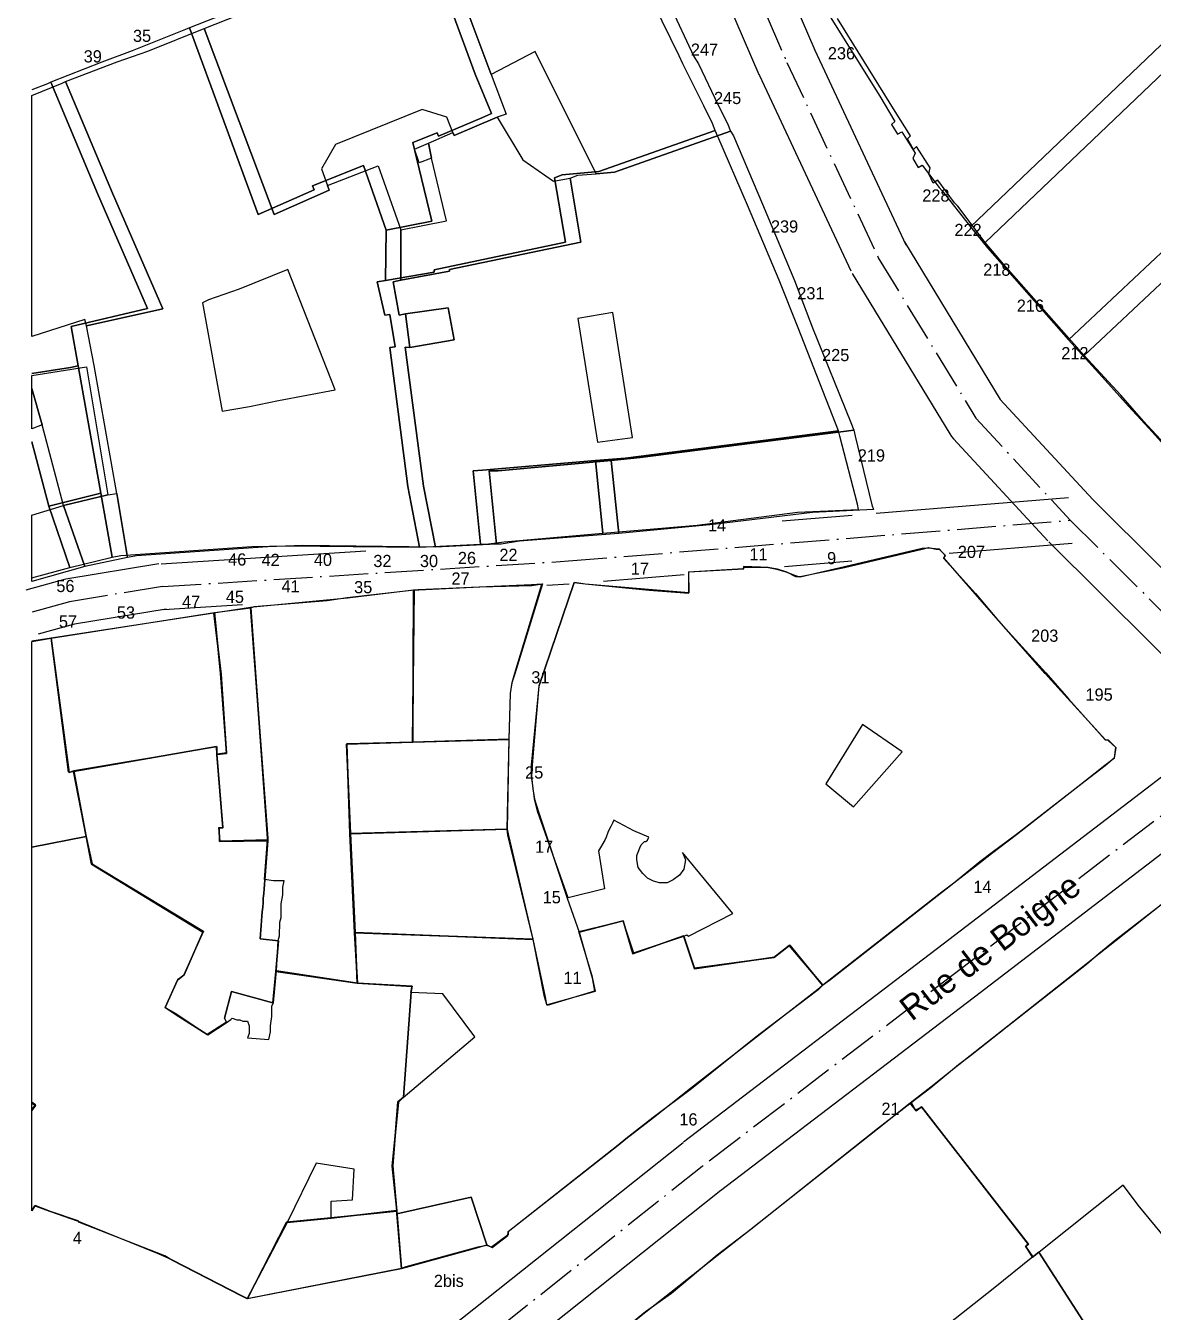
# Model space of a CAD drawing. Header units: metres. Extents: x 1927837 to 1928448, y 4266568 to 4267119.
# Drawn here: x 1927838.2 to 1927912.1, y 4266882.5 to 4266967 of the extents above; entities that cross this region are included whole.
import ezdxf
from ezdxf.enums import TextEntityAlignment as Align

# ---------------------------------------------------------------- set-up
doc = ezdxf.new("R2010")
doc.units = ezdxf.units.M
doc.linetypes.add('DASHDOT', pattern=[3.556, 2.54, -0.508, 0, -0.508])
for name, color, linetype in [('BAT_BATI', 8, 'CONTINUOUS'), ('CAD_LIMITE', 94, 'CONTINUOUS'), ('TXT_ADRESSE', 8, 'CONTINUOUS'), ('TXT_VOIE', 7, 'CONTINUOUS'), ('VOI_AXE', 1, 'DASHDOT'), ('VOI_BORDURE', 7, 'CONTINUOUS')]:
    doc.layers.add(name, color=color, linetype=linetype)

msp = doc.modelspace()

# ---------------------------------------------------------------- linework, layer by layer
at = {"layer": 'BAT_BATI'}
for points in [[(1927926.53, 4266974.528), (1927928.73, 4266972.224), (1927933.737, 4266977.123), (1927930.139, 4266981.229), (1927939.954, 4266989.427), (1927942.053, 4266987.223), (1927939.249, 4266984.424), (1927942.347, 4266980.417), (1927937.94, 4266975.719), (1927936.638, 4266974.419), (1927935.235, 4266973.019), (1927935.535, 4266972.718), (1927923.214, 4266960.22), (1927921.51, 4266958.42), (1927907.587, 4266945.324), (1927902.289, 4266951.333), (1927901.09, 4266952.735), (1927919.921, 4266970.732), (1927924.93, 4266976.231)], [(1927865.781, 4266973.084), (1927865.881, 4266972.784), (1927866.382, 4266972.883), (1927870.186, 4266974.482), (1927873.189, 4266975.68), (1927873.49, 4266975.779), (1927877.592, 4266974.174), (1927880.089, 4266969.068), (1927880.388, 4266968.367), (1927881.986, 4266964.962), (1927882.286, 4266964.462), (1927883.585, 4266961.758), (1927884.184, 4266960.558), (1927884.383, 4266960.057), (1927876.775, 4266957.361), (1927875.574, 4266957.262), (1927871.578, 4266965.272), (1927868.675, 4266963.774), (1927865.28, 4266972.885)], [(1927865.28, 4266972.885), (1927868.675, 4266963.774), (1927869.673, 4266961.171), (1927869.073, 4266960.972), (1927866.269, 4266959.774), (1927866.169, 4266959.974), (1927865.77, 4266960.975), (1927864.169, 4266961.476), (1927858.463, 4266959.18), (1927857.56, 4266957.579), (1927857.959, 4266956.478), (1927858.059, 4266956.178), (1927854.455, 4266954.58), (1927849.863, 4266966.794)], [(1927858.059, 4266956.178), (1927857.959, 4266956.478), (1927861.263, 4266957.776), (1927862.76, 4266953.572), (1927862.758, 4266950.269), (1927862.257, 4266950.17), (1927862.655, 4266947.968), (1927863.056, 4266948.068), (1927863.354, 4266945.865), (1927863.053, 4266945.866), (1927864.246, 4266936.757), (1927865.043, 4266932.753), (1927856.336, 4266932.862), (1927854.034, 4266932.764), (1927845.427, 4266932.172), (1927844.826, 4266932.072), (1927844.13, 4266936.276), (1927842.637, 4266944.684), (1927842.139, 4266947.286), (1927847.143, 4266948.383), (1927843.848, 4266955.992), (1927840.752, 4266963.3), (1927844.157, 4266964.597), (1927846.159, 4266965.297), (1927849.863, 4266966.794), (1927854.455, 4266954.58)], [(1927840.552, 4266963.2), (1927840.752, 4266963.3), (1927843.848, 4266955.992), (1927847.143, 4266948.383), (1927842.139, 4266947.286), (1927842.039, 4266947.687), (1927838.562, 4266946.584), (1927838.562, 4266962.396)], [(1927866.169, 4266959.974), (1927866.269, 4266959.774), (1927869.073, 4266960.972), (1927870.771, 4266958.168), (1927872.771, 4266956.765), (1927873.872, 4266956.964), (1927874.569, 4266952.76), (1927865.96, 4266950.967), (1927865.961, 4266950.867), (1927862.758, 4266950.269), (1927862.76, 4266953.572), (1927865.764, 4266954.17), (1927864.766, 4266958.274), (1927864.567, 4266959.274)], [(1927863.354, 4266945.865), (1927866.257, 4266946.363), (1927865.858, 4266948.465), (1927863.056, 4266948.068), (1927862.655, 4266947.968), (1927862.257, 4266950.17), (1927862.758, 4266950.269), (1927865.961, 4266950.867), (1927865.96, 4266950.967), (1927874.569, 4266952.76), (1927873.872, 4266956.964), (1927874.373, 4266957.163), (1927875.574, 4266957.262), (1927876.775, 4266957.361), (1927884.383, 4266960.057), (1927884.583, 4266959.756), (1927886.481, 4266955.251), (1927888.577, 4266950.246), (1927889.776, 4266947.141), (1927892.272, 4266940.935), (1927892.471, 4266940.434), (1927878.458, 4266938.645), (1927876.557, 4266938.448), (1927869.15, 4266937.753), (1927868.55, 4266937.754), (1927869.046, 4266932.95), (1927865.043, 4266932.753), (1927864.246, 4266936.757), (1927863.053, 4266945.866)], [(1927864.567, 4266959.274), (1927864.766, 4266958.274), (1927863.966, 4266957.974), (1927863.666, 4266958.875)], [(1927852.148, 4266949.679), (1927850.146, 4266948.98), (1927849.746, 4266948.78), (1927851.04, 4266941.674), (1927852.842, 4266941.972), (1927854.743, 4266942.371), (1927858.447, 4266943.068), (1927855.353, 4266950.977)], [(1927865.858, 4266948.465), (1927866.257, 4266946.363), (1927863.354, 4266945.865), (1927863.056, 4266948.068)], [(1927875.658, 4266939.648), (1927877.959, 4266939.947), (1927876.667, 4266948.155), (1927874.364, 4266947.757)], [(1927842.136, 4266944.585), (1927843.529, 4266936.176), (1927840.626, 4266935.479), (1927839.23, 4266940.784), (1927838.562, 4266943.167), (1927838.562, 4266944.023)], [(1927839.23, 4266940.784), (1927838.562, 4266940.527), (1927838.562, 4266943.167)], [(1927878.458, 4266938.645), (1927892.471, 4266940.434), (1927892.571, 4266940.034), (1927893.667, 4266935.529), (1927893.767, 4266935.229), (1927889.764, 4266935.032), (1927883.258, 4266934.237), (1927877.053, 4266933.643), (1927876.557, 4266938.448)], [(1927869.15, 4266937.753), (1927876.557, 4266938.448), (1927877.053, 4266933.643), (1927870.547, 4266933.149), (1927869.346, 4266932.95), (1927869.046, 4266932.95), (1927868.55, 4266937.754)], [(1927843.529, 4266936.176), (1927844.13, 4266936.276), (1927844.826, 4266932.072), (1927842.024, 4266931.474), (1927840.626, 4266935.479)], [(1927840.626, 4266935.479), (1927842.024, 4266931.474), (1927838.562, 4266930.496), (1927838.562, 4266934.846)], [(1927881.436, 4266912.222), (1927881.335, 4266911.622), (1927881.035, 4266911.222), (1927880.634, 4266910.922), (1927880.234, 4266910.722), (1927879.734, 4266910.723), (1927879.333, 4266910.823), (1927878.933, 4266911.024), (1927878.633, 4266911.325), (1927878.333, 4266911.725), (1927878.234, 4266912.226), (1927878.234, 4266912.526), (1927878.334, 4266912.725), (1927878.434, 4266913.026), (1927878.535, 4266913.226), (1927878.735, 4266913.426), (1927878.835, 4266913.426), (1927878.935, 4266913.525), (1927879.036, 4266913.726), (1927878.035, 4266914.127), (1927876.735, 4266914.828), (1927876.635, 4266914.629), (1927876.534, 4266914.429), (1927876.434, 4266914.228), (1927876.334, 4266914.029), (1927876.234, 4266913.728), (1927876.133, 4266913.529), (1927875.732, 4266912.828), (1927876.13, 4266910.326), (1927873.728, 4266909.728), (1927871.731, 4266915.434), (1927871.532, 4266916.234), (1927871.433, 4266916.935), (1927871.333, 4266917.736), (1927871.334, 4266918.437), (1927871.839, 4266923.64), (1927874.148, 4266930.444), (1927874.848, 4266930.342), (1927879.051, 4266929.939), (1927881.653, 4266929.735), (1927881.654, 4266931.137), (1927885.257, 4266931.333), (1927885.257, 4266931.434), (1927886.358, 4266931.432), (1927886.858, 4266931.432), (1927887.458, 4266931.332), (1927888.059, 4266931.131), (1927888.659, 4266930.83), (1927888.959, 4266930.83), (1927891.862, 4266931.427), (1927896.967, 4266932.623), (1927897.368, 4266932.723), (1927897.868, 4266932.622), (1927898.068, 4266932.623), (1927898.468, 4266932.221), (1927898.368, 4266932.022), (1927900.467, 4266929.718), (1927901.967, 4266927.916), (1927905.066, 4266924.51), (1927906.566, 4266922.807), (1927908.965, 4266920.103), (1927909.165, 4266920.102), (1927909.665, 4266919.601), (1927909.564, 4266918.901), (1927908.963, 4266918.401), (1927907.661, 4266917.401), (1927903.154, 4266913.904), (1927901.552, 4266912.704), (1927900.751, 4266912.104), (1927899.048, 4266910.705), (1927898.247, 4266910.104), (1927890.836, 4266904.307), (1927890.435, 4266904.008), (1927888.236, 4266906.612), (1927887.235, 4266905.812), (1927882.03, 4266905.116), (1927881.331, 4266907.218), (1927881.531, 4266907.319), (1927881.632, 4266907.218), (1927884.535, 4266908.717), (1927881.236, 4266912.723)], [(1927863.939, 4266929.952), (1927867.943, 4266930.149), (1927871.345, 4266930.246), (1927872.046, 4266930.346), (1927870.239, 4266924.442), (1927870.038, 4266923.842), (1927869.937, 4266923.142), (1927869.834, 4266920.139), (1927863.53, 4266919.945), (1927863.639, 4266929.952)], [(1927853.13, 4266928.862), (1927857.934, 4266929.257), (1927859.235, 4266929.457), (1927863.639, 4266929.952), (1927863.53, 4266919.945), (1927859.226, 4266919.849), (1927859.421, 4266913.944), (1927859.715, 4266907.439), (1927859.912, 4266904.136), (1927854.608, 4266904.941), (1927854.71, 4266906.944), (1927854.811, 4266907.243), (1927854.811, 4266907.543), (1927854.812, 4266907.844), (1927854.812, 4266908.144), (1927854.912, 4266908.444), (1927854.912, 4266908.745), (1927854.913, 4266909.045), (1927854.913, 4266909.345), (1927855.013, 4266909.945), (1927855.014, 4266910.145), (1927855.014, 4266910.445), (1927855.114, 4266910.846), (1927854.413, 4266910.846), (1927853.813, 4266910.947), (1927854.016, 4266913.549), (1927854.016, 4266913.649), (1927852.93, 4266928.762)], [(1927850.527, 4266928.464), (1927850.924, 4266924.461), (1927851.319, 4266919.256), (1927850.719, 4266919.156), (1927850.719, 4266919.657), (1927841.31, 4266918.064), (1927841.01, 4266917.965), (1927839.818, 4266926.773)], [(1927852.93, 4266928.762), (1927854.016, 4266913.649), (1927854.016, 4266913.549), (1927850.914, 4266913.452), (1927850.814, 4266914.353), (1927851.115, 4266914.353), (1927850.719, 4266919.156), (1927851.319, 4266919.256), (1927850.924, 4266924.461), (1927850.527, 4266928.464)], [(1927839.818, 4266926.773), (1927841.01, 4266917.965), (1927841.31, 4266918.064), (1927842.107, 4266913.76), (1927838.562, 4266913.066), (1927838.562, 4266926.565)], [(1927892.447, 4266915.715), (1927895.654, 4266919.315), (1927893.053, 4266921.118), (1927890.648, 4266917.217)], [(1927863.53, 4266919.945), (1927869.834, 4266920.139), (1927869.729, 4266914.234), (1927859.421, 4266913.944), (1927859.226, 4266919.849)], [(1927869.729, 4266914.234), (1927869.829, 4266913.834), (1927871.423, 4266907.028), (1927859.715, 4266907.439), (1927859.421, 4266913.944)], [(1927838.788, 4266896.15), (1927838.562, 4266896.319), (1927838.562, 4266913.066), (1927842.107, 4266913.76), (1927842.505, 4266911.959), (1927849.807, 4266907.549), (1927848.503, 4266904.647), (1927848.102, 4266904.348), (1927847.3, 4266902.547), (1927848.001, 4266902.145), (1927850.101, 4266900.743), (1927851.302, 4266901.543), (1927851.603, 4266901.743), (1927851.703, 4266901.842), (1927852.004, 4266901.741), (1927852.204, 4266901.742), (1927852.403, 4266901.641), (1927852.603, 4266901.641), (1927852.704, 4266901.641), (1927852.803, 4266901.341), (1927852.803, 4266901.041), (1927852.803, 4266900.841), (1927852.702, 4266900.54), (1927854.104, 4266900.439), (1927854.204, 4266900.939), (1927854.205, 4266901.139), (1927854.205, 4266901.339), (1927854.306, 4266901.94), (1927854.306, 4266902.641), (1927854.406, 4266902.84), (1927854.608, 4266904.941), (1927859.912, 4266904.136), (1927863.514, 4266903.932), (1927863.414, 4266903.533), (1927862.907, 4266896.627), (1927862.606, 4266896.327), (1927862.202, 4266892.125), (1927862.5, 4266889.223), (1927858.196, 4266888.726), (1927858.197, 4266889.827), (1927859.598, 4266889.925), (1927859.7, 4266891.926), (1927857.199, 4266892.33), (1927855.293, 4266888.428), (1927852.687, 4266883.427), (1927852.286, 4266883.628), (1927847.785, 4266885.933), (1927847.285, 4266886.234), (1927846.785, 4266886.435), (1927841.683, 4266888.441), (1927841.583, 4266888.541), (1927839.782, 4266889.143), (1927838.782, 4266889.544), (1927838.562, 4266889.206), (1927838.562, 4266895.829)], [(1927871.423, 4266907.028), (1927872.221, 4266903.224), (1927872.32, 4266902.724), (1927875.523, 4266903.621), (1927875.324, 4266904.522), (1927874.426, 4266907.525), (1927877.329, 4266908.223), (1927878.028, 4266906.12), (1927881.331, 4266907.218), (1927882.03, 4266905.116), (1927887.235, 4266905.812), (1927888.236, 4266906.612), (1927890.435, 4266904.008), (1927890.135, 4266903.708), (1927886.329, 4266900.809), (1927885.929, 4266900.509), (1927881.822, 4266897.21), (1927879.318, 4266895.312), (1927877.516, 4266893.912), (1927877.015, 4266893.511), (1927869.804, 4266887.814), (1927869.804, 4266887.614), (1927868.702, 4266886.815), (1927868.402, 4266886.915), (1927867.802, 4266886.816), (1927863.097, 4266885.519), (1927862.796, 4266885.419), (1927862.5, 4266889.223), (1927862.202, 4266892.125), (1927862.606, 4266896.327), (1927862.907, 4266896.627), (1927867.615, 4266900.626), (1927865.515, 4266903.431), (1927863.414, 4266903.533), (1927863.514, 4266903.932), (1927859.912, 4266904.136), (1927859.715, 4266907.439)], [(1927838.788, 4266896.15), (1927838.562, 4266895.829), (1927838.562, 4266896.319)], [(1927858.196, 4266888.726), (1927862.5, 4266889.223), (1927862.796, 4266885.419), (1927852.687, 4266883.427), (1927855.293, 4266888.428)]]:
    msp.add_lwpolyline(points, close=True, dxfattribs=at)
for points in [[(1927919.921, 4266970.732), (1927901.09, 4266952.735), (1927899.29, 4266955.139), (1927899.091, 4266955.339), (1927897.991, 4266956.842), (1927897.691, 4266956.642), (1927897.391, 4266957.243), (1927897.491, 4266957.642), (1927896.592, 4266959.044), (1927896.392, 4266958.845), (1927895.992, 4266959.545), (1927896.192, 4266959.745), (1927895.193, 4266961.347), (1927891.396, 4266967.456)], [(1927912.886, 4266939.514), (1927911.487, 4266941.016), (1927909.987, 4266942.719), (1927907.587, 4266945.324), (1927921.51, 4266958.42)], [(1927917.735, 4266881.564), (1927911.138, 4266889.577), (1927910.238, 4266890.779), (1927910.139, 4266890.879), (1927904.63, 4266886.481), (1927904.229, 4266886.181), (1927903.73, 4266886.881), (1927903.93, 4266886.982), (1927896.933, 4266895.996), (1927896.532, 4266895.795), (1927896.232, 4266896.296), (1927897.534, 4266897.295), (1927899.337, 4266898.795), (1927900.138, 4266899.395), (1927902.542, 4266901.294), (1927907.75, 4266905.393), (1927908.551, 4266906.092), (1927909.653, 4266906.991), (1927916.263, 4266912.09)], [(1927874.8, 4266879.303), (1927878.806, 4266882.602), (1927880.509, 4266883.801), (1927883.513, 4266886.3), (1927885.716, 4266888), (1927894.029, 4266894.596), (1927896.232, 4266896.296), (1927896.532, 4266895.795), (1927896.933, 4266895.996), (1927903.93, 4266886.982), (1927903.73, 4266886.881), (1927904.229, 4266886.181), (1927901.625, 4266884.082), (1927895.916, 4266879.583)]]:
    msp.add_lwpolyline(points, dxfattribs=at)
at = {"layer": 'CAD_LIMITE'}
for points in [[(1927936.929, 4266976.763), (1927941.331, 4266981.404), (1927944.553, 4266984.779), (1927941.092, 4266988.257), (1927938.992, 4266990.383), (1927929.155, 4266982.21), (1927926.264, 4266979.426), (1927923.954, 4266977.207), (1927918.902, 4266971.709), (1927900.122, 4266953.772), (1927901.25, 4266952.389), (1927906.56, 4266946.364), (1927920.493, 4266959.445), (1927922.264, 4266961.232), (1927934.525, 4266973.685), (1927934.248, 4266973.998), (1927935.61, 4266975.415), (1927936.929, 4266976.763)], [(1927848.892, 4266966.828), (1927853.403, 4266954.579), (1927857.079, 4266956.191), (1927856.968, 4266956.465), (1927860.302, 4266957.808), (1927861.791, 4266953.558), (1927864.8, 4266954.145), (1927863.783, 4266958.312), (1927863.544, 4266959.315), (1927865.146, 4266959.94), (1927865.232, 4266959.721), (1927868.063, 4266960.935), (1927868.701, 4266961.214), (1927867.64, 4266963.789), (1927864.281, 4266972.887), (1927848.892, 4266966.828)], [(1927864.281, 4266972.887), (1927867.64, 4266963.789), (1927868.701, 4266961.214), (1927868.063, 4266960.935), (1927865.232, 4266959.721), (1927865.146, 4266959.94), (1927863.544, 4266959.315), (1927863.783, 4266958.312), (1927864.8, 4266954.145), (1927861.791, 4266953.558), (1927861.746, 4266950.254)], [(1927890.384, 4266968.424), (1927894.181, 4266962.344), (1927895.17, 4266960.689), (1927894.958, 4266960.492), (1927895.348, 4266959.861), (1927895.632, 4266960.016), (1927896.511, 4266958.602), (1927896.343, 4266958.262), (1927896.708, 4266957.675), (1927896.969, 4266957.818), (1927898.069, 4266956.345), (1927898.272, 4266956.13), (1927900.122, 4266953.772), (1927918.902, 4266971.709)], [(1927861.746, 4266950.254), (1927864.937, 4266950.802), (1927864.939, 4266950.958), (1927873.56, 4266952.759), (1927872.83, 4266956.992), (1927873.354, 4266957.189), (1927874.553, 4266957.299), (1927875.744, 4266957.398), (1927883.381, 4266960.086), (1927883.2, 4266960.547), (1927882.635, 4266961.705), (1927881.262, 4266964.48), (1927881.017, 4266964.994), (1927879.363, 4266968.382)], [(1927861.746, 4266950.254), (1927861.791, 4266953.558), (1927860.302, 4266957.808), (1927856.968, 4266956.465), (1927857.079, 4266956.191), (1927853.403, 4266954.579), (1927848.892, 4266966.828), (1927848.753, 4266966.778), (1927845.134, 4266965.324), (1927843.146, 4266964.574), (1927839.803, 4266963.264), (1927842.855, 4266955.967), (1927846.15, 4266948.424), (1927841.138, 4266947.242), (1927841.599, 4266944.645), (1927843.087, 4266936.302), (1927843.825, 4266932.092), (1927844.398, 4266932.213), (1927852.986, 4266932.8), (1927855.289, 4266932.839), (1927863.994, 4266932.752), (1927863.218, 4266936.728), (1927862.045, 4266945.849), (1927862.395, 4266945.906), (1927862.045, 4266948.029), (1927861.703, 4266947.972), (1927861.218, 4266950.157), (1927861.746, 4266950.254)], [(1927841.599, 4266944.645), (1927841.138, 4266947.242), (1927846.15, 4266948.424), (1927842.855, 4266955.967), (1927839.803, 4266963.264), (1927839.572, 4266963.167), (1927838.562, 4266962.772)], [(1927861.746, 4266950.254), (1927861.218, 4266950.157), (1927861.703, 4266947.972), (1927862.045, 4266948.029), (1927862.395, 4266945.906), (1927862.045, 4266945.849), (1927863.218, 4266936.728), (1927863.994, 4266932.752), (1927867.986, 4266932.941), (1927867.501, 4266937.75), (1927868.116, 4266937.794), (1927875.529, 4266938.439), (1927877.5, 4266938.599), (1927891.48, 4266940.393), (1927891.267, 4266940.897), (1927888.816, 4266947.137), (1927887.577, 4266950.284), (1927885.502, 4266955.203), (1927883.559, 4266959.703), (1927883.381, 4266960.086), (1927875.744, 4266957.398), (1927874.553, 4266957.299), (1927873.354, 4266957.189), (1927872.83, 4266956.992), (1927873.56, 4266952.759), (1927864.939, 4266950.958), (1927864.937, 4266950.802), (1927861.746, 4266950.254)], [(1927920.493, 4266959.445), (1927906.56, 4266946.364), (1927908.984, 4266943.694), (1927910.506, 4266942.014), (1927911.823, 4266940.56), (1927914.907, 4266937.146)], [(1927843.087, 4266936.302), (1927841.599, 4266944.645), (1927841.087, 4266944.549), (1927838.562, 4266944.15)], [(1927838.562, 4266944.15), (1927841.087, 4266944.549), (1927841.599, 4266944.645)], [(1927875.529, 4266938.439), (1927876.014, 4266933.664), (1927882.197, 4266934.198), (1927888.783, 4266935.058), (1927892.776, 4266935.224), (1927892.709, 4266935.567), (1927891.563, 4266940.041), (1927891.48, 4266940.393), (1927877.5, 4266938.599), (1927875.529, 4266938.439)], [(1927838.562, 4266939.667), (1927839.658, 4266935.434), (1927842.561, 4266936.172), (1927843.087, 4266936.302)], [(1927838.562, 4266930.741), (1927841.052, 4266931.425), (1927839.658, 4266935.434), (1927838.562, 4266939.667)], [(1927867.986, 4266932.941), (1927868.345, 4266932.954), (1927869.535, 4266933.097), (1927876.014, 4266933.664), (1927875.529, 4266938.439), (1927868.116, 4266937.794), (1927867.501, 4266937.75), (1927867.986, 4266932.941)], [(1927843.825, 4266932.092), (1927843.087, 4266936.302), (1927842.561, 4266936.172), (1927839.658, 4266935.434), (1927841.052, 4266931.425), (1927843.825, 4266932.092)], [(1927874.45, 4266907.495), (1927877.337, 4266908.233), (1927877.978, 4266906.065), (1927881.302, 4266907.253), (1927882.028, 4266905.088), (1927887.274, 4266905.844), (1927888.269, 4266906.625), (1927890.418, 4266904), (1927890.874, 4266904.339), (1927898.236, 4266910.099), (1927899.041, 4266910.728), (1927900.781, 4266912.081), (1927901.519, 4266912.652), (1927903.138, 4266913.89), (1927907.681, 4266917.445), (1927908.934, 4266918.436), (1927909.573, 4266918.926), (1927909.666, 4266919.597), (1927909.165, 4266920.057), (1927908.983, 4266920.106), (1927906.502, 4266922.852), (1927905.022, 4266924.456), (1927901.984, 4266927.916), (1927900.436, 4266929.684), (1927898.39, 4266932.046), (1927898.487, 4266932.172), (1927898.096, 4266932.625), (1927897.837, 4266932.649), (1927897.406, 4266932.689), (1927896.969, 4266932.662), (1927891.873, 4266931.455), (1927888.96, 4266930.783), (1927888.676, 4266930.873), (1927888.042, 4266931.106), (1927887.418, 4266931.295), (1927886.876, 4266931.386), (1927886.358, 4266931.445), (1927885.24, 4266931.472), (1927885.214, 4266931.337), (1927881.636, 4266931.119), (1927881.662, 4266929.753), (1927878.998, 4266929.979), (1927874.845, 4266930.33), (1927874.116, 4266930.404), (1927871.821, 4266923.648), (1927871.383, 4266918.472), (1927871.333, 4266917.692), (1927871.416, 4266916.894), (1927871.519, 4266916.208), (1927871.783, 4266915.384), (1927873.674, 4266909.725), (1927874.45, 4266907.495)], [(1927863.541, 4266919.958), (1927869.877, 4266920.142), (1927869.948, 4266923.158), (1927870.071, 4266923.863), (1927870.236, 4266924.481), (1927872.002, 4266930.316), (1927871.324, 4266930.281), (1927867.9, 4266930.124), (1927863.907, 4266929.947), (1927863.596, 4266929.924), (1927863.541, 4266919.958)], [(1927863.541, 4266919.958), (1927863.596, 4266929.924), (1927859.264, 4266929.401), (1927857.894, 4266929.263), (1927853.098, 4266928.812), (1927852.888, 4266928.782), (1927854.035, 4266913.654), (1927854.025, 4266913.487), (1927853.844, 4266910.923), (1927853.817, 4266910.61), (1927853.796, 4266910.32), (1927853.775, 4266910.019), (1927853.739, 4266909.718), (1927853.719, 4266909.428), (1927853.698, 4266909.127), (1927853.67, 4266908.826), (1927853.641, 4266908.535), (1927853.621, 4266908.234), (1927853.601, 4266907.933), (1927853.572, 4266907.643), (1927853.552, 4266907.342), (1927853.531, 4266907.041), (1927854.739, 4266906.918), (1927854.561, 4266904.899), (1927859.893, 4266904.145), (1927859.758, 4266907.455), (1927859.461, 4266913.95), (1927859.203, 4266919.824), (1927863.541, 4266919.958)], [(1927850.697, 4266919.139), (1927851.327, 4266919.217), (1927850.968, 4266924.42), (1927850.495, 4266928.418), (1927839.829, 4266926.777), (1927840.966, 4266917.987), (1927841.293, 4266918.021), (1927850.67, 4266919.672), (1927850.697, 4266919.139)], [(1927852.888, 4266928.782), (1927850.495, 4266928.418), (1927850.968, 4266924.42), (1927851.327, 4266919.217), (1927850.697, 4266919.139), (1927851.081, 4266914.326), (1927850.847, 4266914.329), (1927850.872, 4266913.429), (1927854.025, 4266913.487), (1927854.035, 4266913.654), (1927852.888, 4266928.782)], [(1927841.293, 4266918.021), (1927840.966, 4266917.987), (1927839.829, 4266926.777), (1927838.562, 4266926.575)], [(1927863.541, 4266919.958), (1927859.203, 4266919.824), (1927859.461, 4266913.95), (1927869.731, 4266914.242), (1927869.877, 4266920.142), (1927863.541, 4266919.958)], [(1927854.025, 4266913.487), (1927850.872, 4266913.429), (1927850.847, 4266914.329), (1927851.081, 4266914.326), (1927850.697, 4266919.139), (1927850.67, 4266919.672), (1927841.293, 4266918.021), (1927842.118, 4266913.77), (1927842.473, 4266911.947), (1927849.781, 4266907.495), (1927848.546, 4266904.693), (1927848.114, 4266904.333), (1927847.303, 4266902.546), (1927847.96, 4266902.114), (1927850.062, 4266900.777), (1927851.323, 4266901.568), (1927851.195, 4266901.852), (1927851.648, 4266903.593), (1927854.354, 4266902.856), (1927854.561, 4266904.899), (1927854.739, 4266906.918), (1927853.531, 4266907.041), (1927853.552, 4266907.342), (1927853.572, 4266907.643), (1927853.601, 4266907.933), (1927853.621, 4266908.234), (1927853.641, 4266908.535), (1927853.67, 4266908.826), (1927853.698, 4266909.127), (1927853.719, 4266909.428), (1927853.739, 4266909.718), (1927853.775, 4266910.019), (1927853.796, 4266910.32), (1927853.817, 4266910.61), (1927853.844, 4266910.923), (1927854.025, 4266913.487)], [(1927838.562, 4266913.055), (1927842.118, 4266913.77), (1927841.293, 4266918.021)], [(1927859.758, 4266907.455), (1927871.437, 4266907.008), (1927869.776, 4266913.855), (1927869.731, 4266914.242), (1927859.461, 4266913.95), (1927859.758, 4266907.455)], [(1927854.561, 4266904.899), (1927854.354, 4266902.856), (1927851.648, 4266903.593), (1927851.195, 4266901.852), (1927851.323, 4266901.568), (1927850.062, 4266900.777), (1927847.96, 4266902.114), (1927847.303, 4266902.546), (1927848.114, 4266904.333), (1927848.546, 4266904.693), (1927849.781, 4266907.495), (1927842.473, 4266911.947), (1927842.118, 4266913.77), (1927838.562, 4266913.055)], [(1927933.408, 4266892.65), (1927932.871, 4266893.253), (1927924.531, 4266902.494), (1927923.799, 4266903.291), (1927923.699, 4266903.243), (1927922.231, 4266904.969), (1927922.32, 4266905.084), (1927921.993, 4266905.484), (1927916.216, 4266912.115), (1927909.684, 4266906.941), (1927908.545, 4266906.044), (1927907.702, 4266905.369), (1927902.583, 4266901.325), (1927900.107, 4266899.367), (1927899.37, 4266898.785), (1927897.518, 4266897.306), (1927896.181, 4266896.257), (1927896.565, 4266895.77), (1927896.923, 4266896.028), (1927903.911, 4266887.027), (1927903.753, 4266886.854), (1927904.2, 4266886.159), (1927904.611, 4266886.474), (1927911.172, 4266876.29)], [(1927874.45, 4266907.495), (1927875.316, 4266904.49), (1927875.472, 4266903.617), (1927872.358, 4266902.682), (1927872.174, 4266903.243), (1927871.437, 4266907.008), (1927859.758, 4266907.455), (1927859.893, 4266904.145), (1927863.486, 4266903.919), (1927863.445, 4266903.54), (1927862.936, 4266896.659), (1927862.564, 4266896.346), (1927862.231, 4266892.152), (1927862.487, 4266889.181), (1927862.493, 4266888.992), (1927867.367, 4266890.091), (1927868.409, 4266886.97), (1927868.744, 4266886.793), (1927869.778, 4266887.587), (1927869.792, 4266887.832), (1927877.016, 4266893.508), (1927877.517, 4266893.916), (1927879.326, 4266895.326), (1927881.772, 4266897.238), (1927885.905, 4266900.468), (1927886.292, 4266900.771), (1927890.107, 4266903.744), (1927890.418, 4266904), (1927888.269, 4266906.625), (1927887.274, 4266905.844), (1927882.028, 4266905.088), (1927881.302, 4266907.253), (1927877.978, 4266906.065), (1927877.337, 4266908.233), (1927874.45, 4266907.495)], [(1927838.562, 4266889.227), (1927838.75, 4266889.527), (1927839.779, 4266889.163), (1927841.536, 4266888.537), (1927841.71, 4266888.465), (1927846.775, 4266886.424), (1927847.283, 4266886.209), (1927847.808, 4266885.949), (1927852.313, 4266883.632), (1927852.71, 4266883.435), (1927855.264, 4266888.454), (1927858.167, 4266888.747), (1927862.487, 4266889.181), (1927862.231, 4266892.152), (1927862.564, 4266896.346), (1927862.936, 4266896.659), (1927863.445, 4266903.54), (1927863.486, 4266903.919), (1927859.893, 4266904.145), (1927854.561, 4266904.899)], [(1927838.562, 4266895.785), (1927838.787, 4266896.1), (1927838.562, 4266896.268)], [(1927838.562, 4266896.268), (1927838.787, 4266896.1), (1927838.562, 4266895.785)], [(1927911.172, 4266876.29), (1927904.611, 4266886.474), (1927904.2, 4266886.159), (1927903.753, 4266886.854), (1927903.911, 4266887.027), (1927896.923, 4266896.028), (1927896.565, 4266895.77), (1927896.181, 4266896.257), (1927894.031, 4266894.555), (1927885.738, 4266887.995), (1927883.52, 4266886.236), (1927880.482, 4266883.847), (1927878.833, 4266882.553), (1927874.763, 4266879.314)], [(1927862.81, 4266885.412), (1927863.127, 4266885.501), (1927867.753, 4266886.769), (1927868.409, 4266886.97), (1927867.367, 4266890.091), (1927862.493, 4266888.992), (1927862.81, 4266885.412)], [(1927852.71, 4266883.435), (1927862.81, 4266885.412), (1927862.493, 4266888.992), (1927862.487, 4266889.181), (1927858.167, 4266888.747), (1927855.264, 4266888.454), (1927852.71, 4266883.435)]]:
    msp.add_lwpolyline(points, dxfattribs=at)
at = {"layer": 'VOI_AXE'}
for points in [[(1927879.604, 4266985.381), (1927882.399, 4266977.772), (1927888.09, 4266964.556), (1927894.083, 4266951.741)], [(1927894.083, 4266951.741), (1927900.478, 4266941.227), (1927906.676, 4266934.516)], [(1927873.749, 4266931.845), (1927906.676, 4266934.516)], [(1927906.676, 4266934.516), (1927920.274, 4266920.992)], [(1927847.126, 4266930.168), (1927873.749, 4266931.845)], [(1927847.126, 4266930.168), (1927841.021, 4266929.174), (1927838.562, 4266928.477)], [(1927920.274, 4266920.992), (1927917.971, 4266919.193), (1927899.543, 4266905.1), (1927882.518, 4266892.105)], [(1927882.518, 4266892.105), (1927867.194, 4266879.911)]]:
    msp.add_lwpolyline(points, dxfattribs=at)
at = {"layer": 'VOI_BORDURE'}
for points in [[(1927881.481, 4266986.07), (1927884.257, 4266978.513), (1927889.915, 4266965.376), (1927895.894, 4266952.588)], [(1927877.726, 4266984.691), (1927880.521, 4266977.082), (1927880.562, 4266976.981), (1927886.253, 4266963.765), (1927886.278, 4266963.709), (1927892.271, 4266950.894)], [(1927895.791, 4266952.78), (1927902.083, 4266942.437), (1927908.146, 4266935.872)], [(1927892.374, 4266950.701), (1927898.769, 4266940.188), (1927898.881, 4266940.023), (1927899.009, 4266939.87), (1927905.207, 4266933.159)], [(1927893.946, 4266934.988), (1927906.555, 4266936.011)], [(1927908.087, 4266935.934), (1927921.685, 4266922.41)], [(1927887.784, 4266934.488), (1927892.366, 4266934.86)], [(1927847.032, 4266931.665), (1927860.456, 4266932.511)], [(1927898.73, 4266932.366), (1927906.798, 4266933.02)], [(1927905.266, 4266933.098), (1927918.864, 4266919.574)], [(1927846.885, 4266931.648), (1927840.78, 4266930.654), (1927840.612, 4266930.617), (1927838.153, 4266929.92)], [(1927887.93, 4266931.49), (1927892.346, 4266931.848)], [(1927876.058, 4266930.527), (1927881.354, 4266930.957)], [(1927872.331, 4266930.253), (1927873.797, 4266930.345)], [(1927847.367, 4266928.687), (1927841.347, 4266927.707), (1927838.971, 4266927.034)], [(1927847.221, 4266928.671), (1927852.37, 4266928.995)], [(1927919.043, 4266922.568), (1927916.748, 4266920.776), (1927898.329, 4266906.689), (1927881.304, 4266893.695)], [(1927921.505, 4266919.416), (1927919.202, 4266917.617), (1927919.186, 4266917.604), (1927900.758, 4266903.511), (1927883.731, 4266890.515)], [(1927881.273, 4266893.67), (1927865.949, 4266881.476)], [(1927883.763, 4266890.54), (1927868.44, 4266878.346)]]:
    msp.add_lwpolyline(points, dxfattribs=at)

# ---------------------------------------------------------------- texts
at = {"layer": 'TXT_ADRESSE'}
for s, p in [('35', (1927845.188, 4266965.908)), ('247', (1927881.786, 4266965.003)), ('236', (1927890.773, 4266964.764)), ('39', (1927841.955, 4266964.56)), ('245', (1927883.304, 4266961.829)), ('228', (1927896.969, 4266955.431)), ('239', (1927887.039, 4266953.399)), ('222', (1927899.078, 4266953.167)), ('218', (1927900.967, 4266950.564)), ('231', (1927888.766, 4266949.014)), ('216', (1927903.167, 4266948.2)), ('225', (1927890.394, 4266944.959)), ('212', (1927906.086, 4266945.085)), ('219', (1927892.739, 4266938.372)), ('14', (1927882.907, 4266933.788)), ('22', (1927869.225, 4266931.849)), ('11', (1927885.628, 4266931.884)), ('207', (1927899.299, 4266932.041)), ('46', (1927851.431, 4266931.545)), ('42', (1927853.623, 4266931.513)), ('40', (1927857.055, 4266931.52)), ('32', (1927860.958, 4266931.446)), ('30', (1927864.011, 4266931.444)), ('26', (1927866.503, 4266931.641)), ('17', (1927877.851, 4266930.94)), ('9', (1927890.722, 4266931.629)), ('27', (1927866.081, 4266930.291)), ('56', (1927840.161, 4266929.805)), ('41', (1927854.932, 4266929.781)), ('35', (1927859.696, 4266929.726)), ('47', (1927848.406, 4266928.766)), ('45', (1927851.279, 4266929.094)), ('57', (1927840.329, 4266927.473)), ('53', (1927844.132, 4266928.06)), ('203', (1927904.107, 4266926.542)), ('31', (1927871.319, 4266923.811)), ('195', (1927907.676, 4266922.676)), ('25', (1927870.913, 4266917.566)), ('17', (1927871.559, 4266912.692)), ('14', (1927900.319, 4266910.063)), ('15', (1927872.066, 4266909.379)), ('11', (1927873.432, 4266904.093)), ('21', (1927894.29, 4266895.497)), ('16', (1927881.029, 4266894.799)), ('4', (1927841.241, 4266887.021)), ('2bis', (1927864.927, 4266884.206))]:
    msp.add_text(s, height=0.8, dxfattribs=at).set_placement(p)
at = {"layer": 'TXT_VOIE'}
msp.add_text('Rue de Boigne', height=1.6, rotation=-322.59146, dxfattribs=at).set_placement((1927901.411, 4266906.529), align=Align.MIDDLE_CENTER)

doc.saveas('drawing.dxf')
